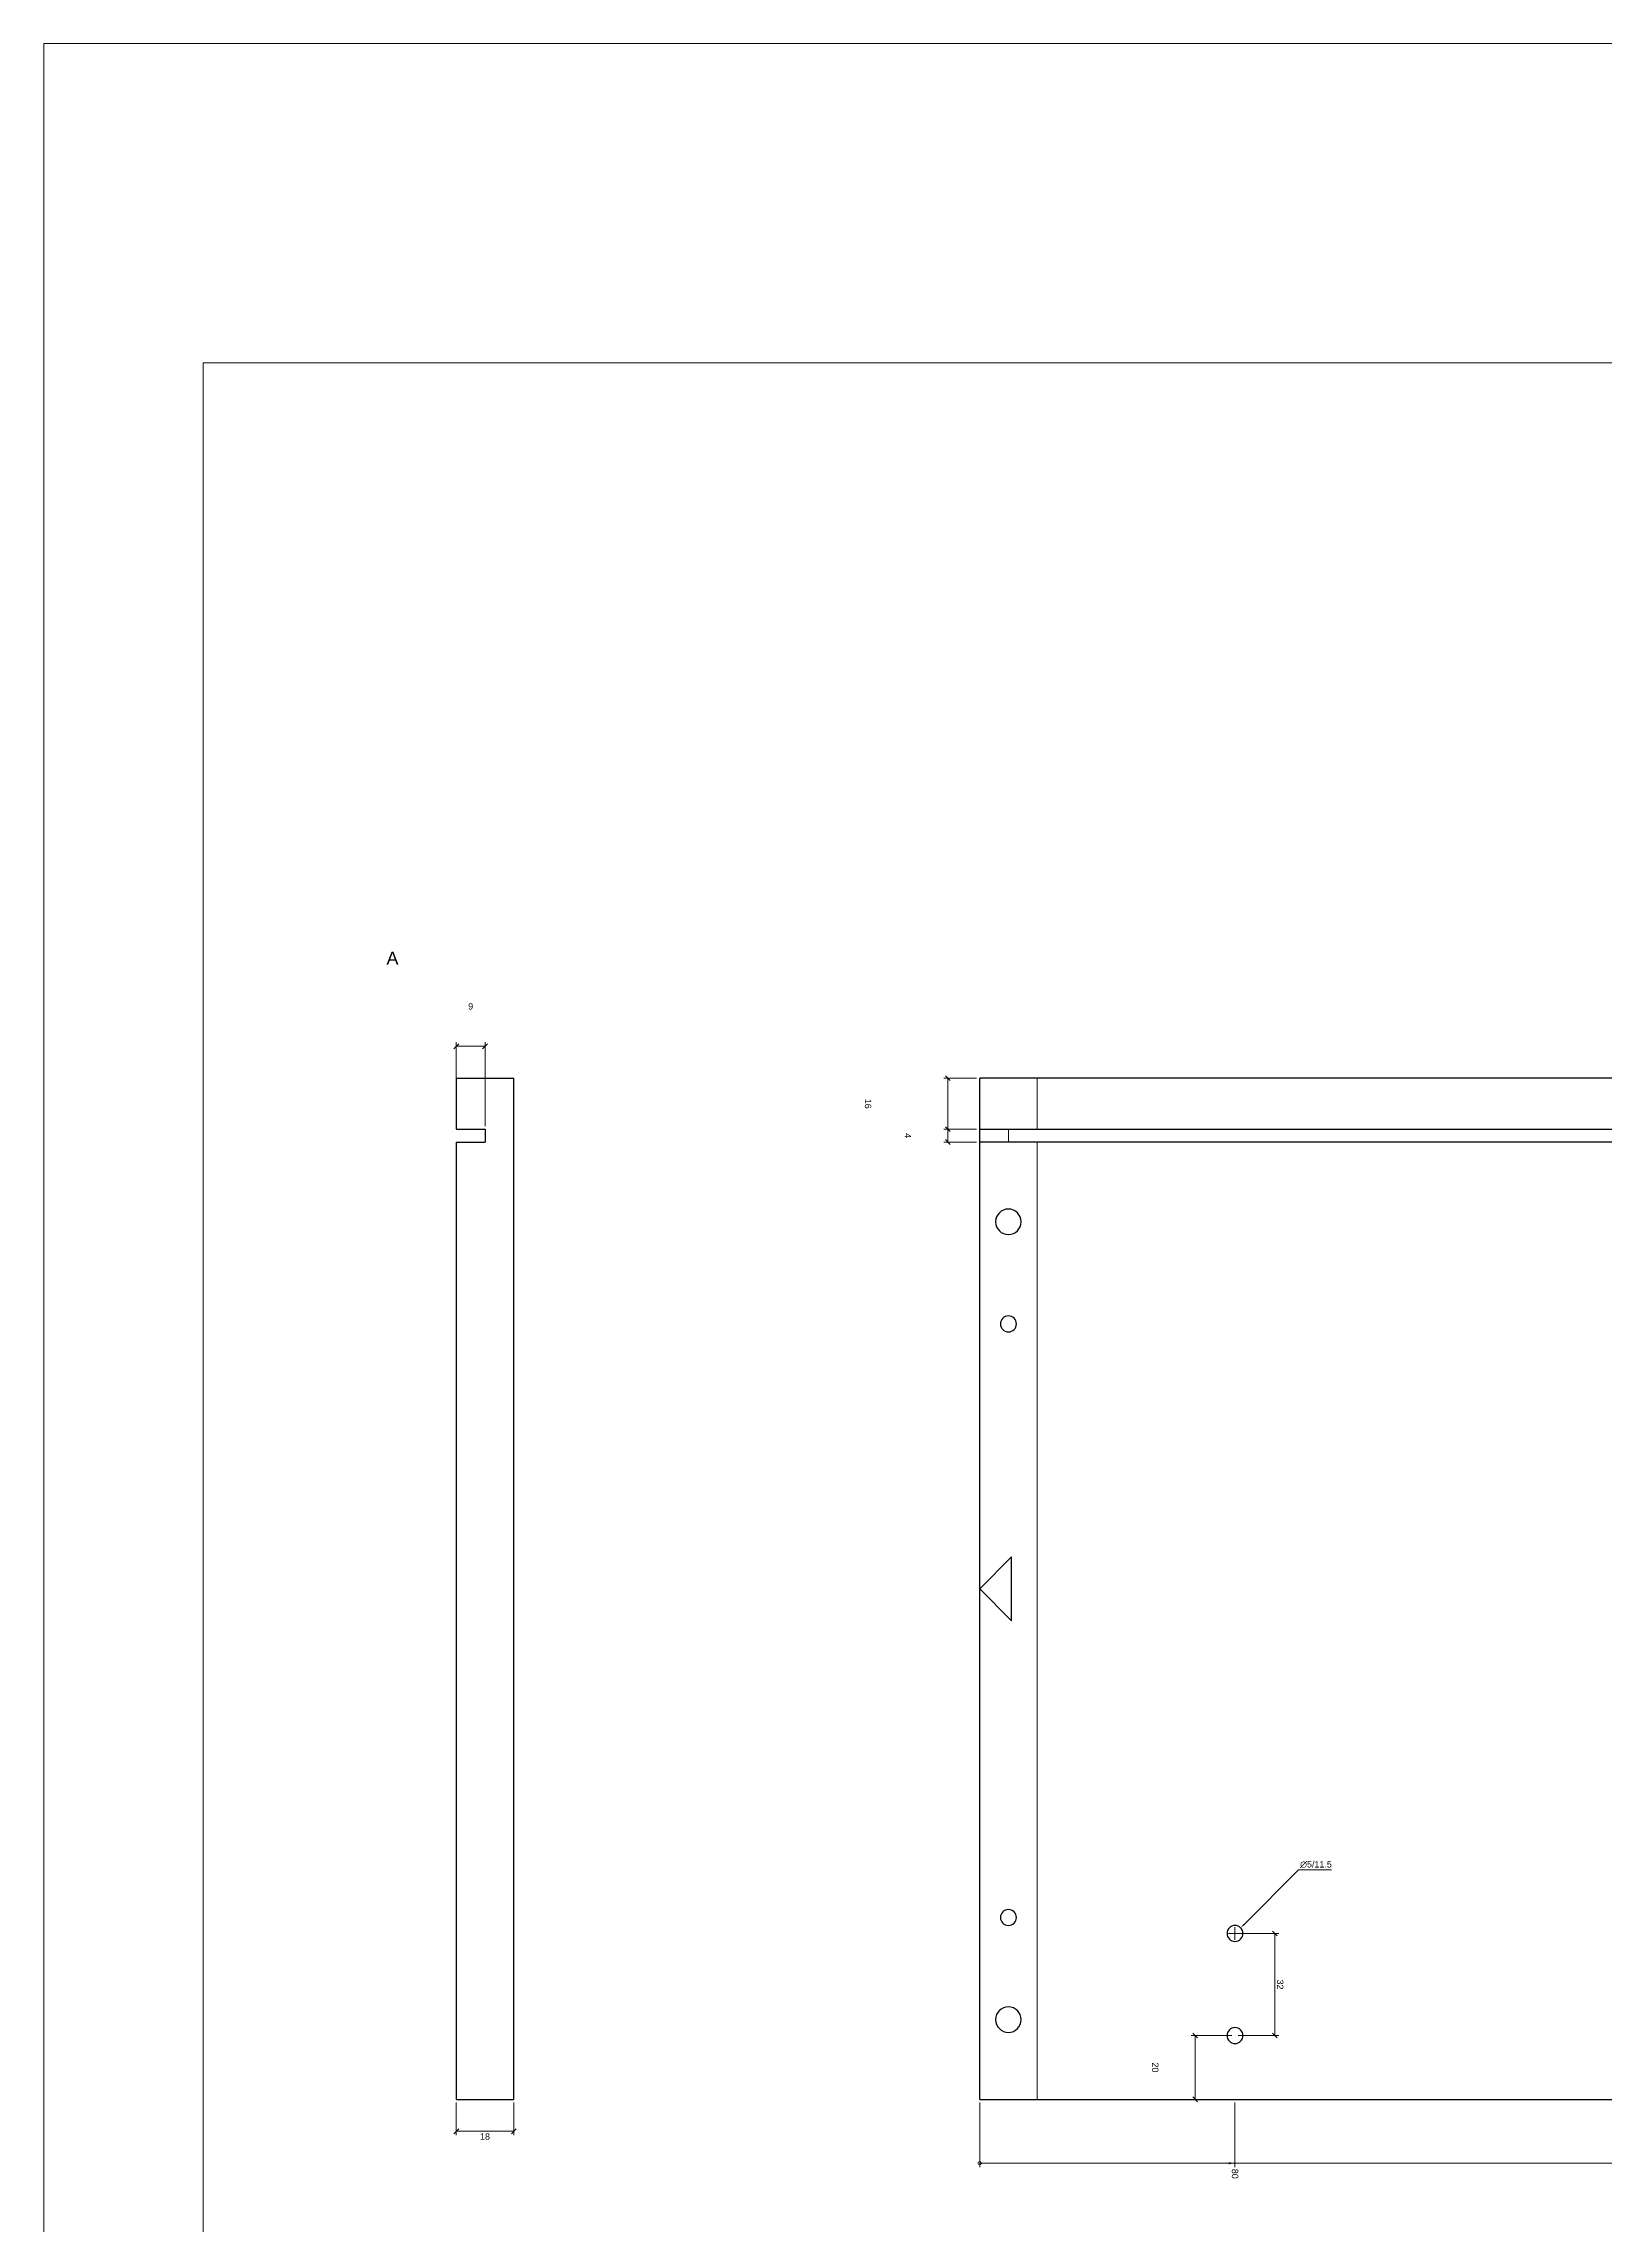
# Paper-space layout 'Right cabinet side' of a CAD drawing. Header units: millimetres. Extents: x -4 to 1481, y -4 to 1046.
# Drawn here: x -4 to 485, y 363 to 1046 of the extents above; entities that cross this region are included whole.
import ezdxf

# ---------------------------------------------------------------- set-up
doc = ezdxf.new("R2010")
doc.units = ezdxf.units.MM
doc.layers.get('0').update_dxf_attribs({"true_color": 0xc2c2ced6})
for name, color, linetype, true_color in [('New project_cabinet-001_Right cabinet side_Machining group1_View from above2', 1, 'Continuous', 0xc2ff0000), ('New project_cabinet-001_Right cabinet side_View from above', 1, 'Continuous', 0xc2ff0000), ('New project_cabinet-001_Right cabinet side_View from right', 1, 'Continuous', 0xc2ff0000)]:
    doc.layers.add(name, color=color, linetype=linetype, true_color=true_color)
doc.layers.add('TitleBlock', color=7, linetype='Continuous')
doc.styles.add('Blum_Dimension', font='arial.ttf', dxfattribs={"height": 2})
doc.styles.add('Blum_ViewInfo', font='arial.ttf', dxfattribs={"height": 4})
doc.dimstyles.new('Blum_Chain', dxfattribs={"dimtxt": 2, "dimasz": 2, "dimexe": 1.25, "dimexo": 1, "dimtad": 0, "dimjust": 4, "dimtih": 1, "dimtoh": 1, "dimtxsty": 'Blum_Dimension', "dimblk1": 'DOTSMALL', "dimsah": 1, "dimcen": 2, "dimadec": 0, "dimazin": 2, "dimtfac": 1, "dimtix": 1, "dimtmove": 0, "dimatfit": 3, "dimldrblk": 'OBLIQUE', "dimfxl": 1, "dimlwd": 5, "dimlwe": 5, "dimarcsym": 0})
doc.dimstyles.new('Blum_Default', dxfattribs={"dimtxt": 2, "dimasz": 1.5, "dimexe": 1.25, "dimexo": 1, "dimtad": 1, "dimtxsty": 'Blum_Dimension', "dimblk": 'OBLIQUE', "dimcen": 2, "dimadec": 0, "dimazin": 2, "dimtfac": 1, "dimtix": 1, "dimtmove": 0, "dimatfit": 3, "dimfxl": 1, "dimlwd": 5, "dimlwe": 5, "dimarcsym": 0})
doc.dimstyles.new('Blum_Default$4', dxfattribs={"dimtxt": 2, "dimasz": 1.5, "dimexe": 1.25, "dimexo": 1, "dimtad": 1, "dimtih": 1, "dimtoh": 1, "dimtxsty": 'Blum_Dimension', "dimblk1": 'OBLIQUE', "dimsah": 1, "dimcen": 2, "dimadec": 0, "dimazin": 2, "dimtfac": 1, "dimtofl": 0, "dimtmove": 0, "dimatfit": 3, "dimfxl": 1, "dimlwd": 5, "dimlwe": 5, "dimarcsym": 0})

# ---------------------------------------------------------------- blocks, each defined once
blk = doc.blocks.new('TitleBlock_Right cabinet side')
at = {"layer": 'TitleBlock', "lineweight": 0}
for points in [[(-0.79, -0.79, 0), (-0.79, 209.21, 0), (296.21, 209.21, 0), (296.21, -0.79, 0)], [(9.21, 9.21, 0), (9.21, 189.21, 0), (286.21, 189.21, 0), (286.21, 9.21, 0)]]:
    blk.add_polyline3d(points, close=True, dxfattribs=at)
blk = doc.blocks.new('_Oblique')
at = {"color": 0, "linetype": 'ByBlock', "lineweight": -2}
blk.add_line((-0.5, -0.5), (0.5, 0.5), dxfattribs=at)
blk = doc.blocks.new('*D292')
at = {"layer": 'Defpoints', "color": 0, "lineweight": 0}
for p in [(134.35, 731.83), (125.35, 705.83), (134.35, 705.83)]:
    blk.add_point(p, dxfattribs=at)
at = {"layer": 'New project_cabinet-001_Right cabinet side_View from right', "color": 0, "lineweight": 5}
for p, q in [((125.35, 706.83), (125.35, 733.08)), ((125.35, 731.83), (134.35, 731.83)), ((134.35, 706.83), (134.35, 733.08))]:
    blk.add_line(p, q, dxfattribs=at)
at = {"layer": 'New project_cabinet-001_Right cabinet side_View from right', "color": 0, "lineweight": 5, "xscale": 1.5, "yscale": 1.5, "zscale": 1.5, "rotation": 180}
blk.add_blockref('_Oblique', (125.35, 731.83), dxfattribs=at)
at = {"layer": 'New project_cabinet-001_Right cabinet side_View from right', "color": 0, "lineweight": 5, "xscale": 1.5, "yscale": 1.5, "zscale": 1.5}
blk.add_blockref('_Oblique', (134.35, 731.83), dxfattribs=at)
at = {"layer": 'New project_cabinet-001_Right cabinet side_View from right', "color": 0, "lineweight": 0, "insert": (129.85, 744.33), "char_height": 2, "attachment_point": 5, "style": 'Blum_Dimension'}
blk.add_mtext('9', dxfattribs=at)
blk = doc.blocks.new('*D295')
at = {"layer": 'Defpoints', "color": 0, "lineweight": 0}
for p in [(125.35, 401.83), (143.35, 401.83), (143.35, 391.83)]:
    blk.add_point(p, dxfattribs=at)
at = {"layer": 'New project_cabinet-001_Right cabinet side_View from right', "color": 0, "lineweight": 5}
for p, q in [((125.35, 400.83), (125.35, 390.58)), ((143.35, 400.83), (143.35, 390.58)), ((125.35, 391.83), (143.35, 391.83))]:
    blk.add_line(p, q, dxfattribs=at)
at = {"layer": 'New project_cabinet-001_Right cabinet side_View from right', "color": 0, "lineweight": 5, "xscale": 1.5, "yscale": 1.5, "zscale": 1.5, "rotation": 180}
blk.add_blockref('_Oblique', (125.35, 391.83), dxfattribs=at)
at = {"layer": 'New project_cabinet-001_Right cabinet side_View from right', "color": 0, "lineweight": 5, "xscale": 1.5, "yscale": 1.5, "zscale": 1.5}
blk.add_blockref('_Oblique', (143.35, 391.83), dxfattribs=at)
at = {"layer": 'New project_cabinet-001_Right cabinet side_View from right', "color": 0, "lineweight": 0, "insert": (134.35, 390.18), "char_height": 2, "attachment_point": 5, "style": 'Blum_Dimension'}
blk.add_mtext('18', dxfattribs=at)
blk = doc.blocks.new('Blum_Trinagle_Outline')
blk.add_lwpolyline([(0, 0), (2, 2), (-2, 2)], close=True)
blk = doc.blocks.new('_DotSmall')
at = {"color": 0, "linetype": 'ByBlock', "const_width": 0.5}
blk.add_lwpolyline([(-0.0625, 0, 1), (0.0625, 0, 1)], format="xyb", close=True, dxfattribs=at)
blk = doc.blocks.new('*D298')
at = {"layer": 'Defpoints', "color": 0, "lineweight": 0}
for p in [(289.35, 401.83), (369.35, 401.83), (369.35, 381.83)]:
    blk.add_point(p, dxfattribs=at)
at = {"layer": 'New project_cabinet-001_Right cabinet side_View from above', "color": 0, "lineweight": 5}
for p, q in [((289.35, 400.83), (289.35, 380.58)), ((369.35, 400.83), (369.35, 380.58)), ((289.35, 381.83), (367.35, 381.83))]:
    blk.add_line(p, q, dxfattribs=at)
at = {"layer": 'New project_cabinet-001_Right cabinet side_View from above', "color": 0, "lineweight": 0}
blk.add_solid([(367.35, 381.49), (367.35, 382.16), (369.35, 381.83)], dxfattribs=at)
at = {"layer": 'New project_cabinet-001_Right cabinet side_View from above', "color": 0, "lineweight": 5, "xscale": 2, "yscale": 2, "zscale": 2, "rotation": 180}
blk.add_blockref('_DotSmall', (289.35, 381.83), dxfattribs=at)
at = {"layer": 'New project_cabinet-001_Right cabinet side_View from above', "color": 0, "lineweight": 0, "insert": (369.35, 378.52), "char_height": 2, "attachment_point": 5, "rotation": 270, "style": 'Blum_Dimension'}
blk.add_mtext('80', dxfattribs=at)
blk = doc.blocks.new('*D301')
at = {"layer": 'Defpoints', "color": 0, "lineweight": 0}
for p in [(289.35, 401.83), (615.85, 401.83), (615.85, 381.83)]:
    blk.add_point(p, dxfattribs=at)
at = {"layer": 'New project_cabinet-001_Right cabinet side_View from above', "color": 0, "lineweight": 5}
for p, q in [((289.35, 400.83), (289.35, 380.58)), ((615.85, 400.83), (615.85, 380.58)), ((289.35, 381.83), (613.85, 381.83))]:
    blk.add_line(p, q, dxfattribs=at)
at = {"layer": 'New project_cabinet-001_Right cabinet side_View from above', "color": 0, "lineweight": 0}
blk.add_solid([(613.85, 381.49), (613.85, 382.16), (615.85, 381.83)], dxfattribs=at)
at = {"layer": 'New project_cabinet-001_Right cabinet side_View from above', "color": 0, "lineweight": 5, "xscale": 2, "yscale": 2, "zscale": 2, "rotation": 180}
blk.add_blockref('_DotSmall', (289.35, 381.83), dxfattribs=at)
at = {"layer": 'New project_cabinet-001_Right cabinet side_View from above', "color": 0, "lineweight": 0, "insert": (615.85, 376.57), "char_height": 2, "attachment_point": 5, "rotation": 270, "style": 'Blum_Dimension'}
blk.add_mtext('326,5', dxfattribs=at)
blk = doc.blocks.new('*D304')
at = {"layer": 'Defpoints', "color": 0, "lineweight": 0}
for p in [(289.35, 401.83), (928.85, 401.83), (928.85, 381.83)]:
    blk.add_point(p, dxfattribs=at)
at = {"layer": 'New project_cabinet-001_Right cabinet side_View from above', "color": 0, "lineweight": 5}
for p, q in [((289.35, 400.83), (289.35, 380.58)), ((928.85, 400.83), (928.85, 380.58)), ((289.35, 381.83), (926.85, 381.83))]:
    blk.add_line(p, q, dxfattribs=at)
at = {"layer": 'New project_cabinet-001_Right cabinet side_View from above', "color": 0, "lineweight": 0}
blk.add_solid([(926.85, 381.49), (926.85, 382.16), (928.85, 381.83)], dxfattribs=at)
at = {"layer": 'New project_cabinet-001_Right cabinet side_View from above', "color": 0, "lineweight": 5, "xscale": 2, "yscale": 2, "zscale": 2, "rotation": 180}
blk.add_blockref('_DotSmall', (289.35, 381.83), dxfattribs=at)
at = {"layer": 'New project_cabinet-001_Right cabinet side_View from above', "color": 0, "lineweight": 0, "insert": (928.85, 376.57), "char_height": 2, "attachment_point": 5, "rotation": 270, "style": 'Blum_Dimension'}
blk.add_mtext('639,5', dxfattribs=at)
blk = doc.blocks.new('*D307')
at = {"layer": 'Defpoints', "color": 0, "lineweight": 0}
for p in [(289.35, 401.83), (1201.35, 401.83), (1201.35, 381.83)]:
    blk.add_point(p, dxfattribs=at)
at = {"layer": 'New project_cabinet-001_Right cabinet side_View from above', "color": 0, "lineweight": 5}
for p, q in [((289.35, 400.83), (289.35, 380.58)), ((1201.35, 400.83), (1201.35, 380.58)), ((289.35, 381.83), (1199.35, 381.83))]:
    blk.add_line(p, q, dxfattribs=at)
at = {"layer": 'New project_cabinet-001_Right cabinet side_View from above', "color": 0, "lineweight": 0}
blk.add_solid([(1199.35, 381.49), (1199.35, 382.16), (1201.35, 381.83)], dxfattribs=at)
at = {"layer": 'New project_cabinet-001_Right cabinet side_View from above', "color": 0, "lineweight": 5, "xscale": 2, "yscale": 2, "zscale": 2, "rotation": 180}
blk.add_blockref('_DotSmall', (289.35, 381.83), dxfattribs=at)
at = {"layer": 'New project_cabinet-001_Right cabinet side_View from above', "color": 0, "lineweight": 0, "insert": (1201.35, 377.75), "char_height": 2, "attachment_point": 5, "rotation": 270, "style": 'Blum_Dimension'}
blk.add_mtext('912', dxfattribs=at)
blk = doc.blocks.new('*D310')
at = {"layer": 'Defpoints', "color": 0, "lineweight": 0}
for p in [(289.35, 401.83), (1289.35, 401.83), (1289.35, 381.83)]:
    blk.add_point(p, dxfattribs=at)
at = {"layer": 'New project_cabinet-001_Right cabinet side_View from above', "color": 0, "lineweight": 5}
for p, q in [((289.35, 400.83), (289.35, 380.58)), ((1289.35, 400.83), (1289.35, 380.58)), ((289.35, 381.83), (1287.35, 381.83))]:
    blk.add_line(p, q, dxfattribs=at)
at = {"layer": 'New project_cabinet-001_Right cabinet side_View from above', "color": 0, "lineweight": 0}
blk.add_solid([(1287.35, 381.49), (1287.35, 382.16), (1289.35, 381.83)], dxfattribs=at)
at = {"layer": 'New project_cabinet-001_Right cabinet side_View from above', "color": 0, "lineweight": 5, "xscale": 2, "yscale": 2, "zscale": 2, "rotation": 180}
blk.add_blockref('_DotSmall', (289.35, 381.83), dxfattribs=at)
at = {"layer": 'New project_cabinet-001_Right cabinet side_View from above', "color": 0, "lineweight": 0, "insert": (1289.35, 377.06), "char_height": 2, "attachment_point": 5, "rotation": 270, "style": 'Blum_Dimension'}
blk.add_mtext('1000', dxfattribs=at)
blk = doc.blocks.new('*D313')
at = {"layer": 'Defpoints', "color": 0, "lineweight": 0}
for p in [(279.35, 705.83), (289.35, 705.83), (289.35, 701.83)]:
    blk.add_point(p, dxfattribs=at)
at = {"layer": 'New project_cabinet-001_Right cabinet side_View from above', "color": 0, "lineweight": 5}
for p, q in [((288.35, 705.83), (278.1, 705.83)), ((279.35, 701.83), (279.35, 705.83)), ((288.35, 701.83), (278.1, 701.83))]:
    blk.add_line(p, q, dxfattribs=at)
at = {"layer": 'New project_cabinet-001_Right cabinet side_View from above', "color": 0, "lineweight": 5, "xscale": 1.5, "yscale": 1.5, "zscale": 1.5}
for p, rotation in [((279.35, 705.83), 90), ((279.35, 701.83), 270)]:
    blk.add_blockref('_Oblique', p, dxfattribs=dict(at, rotation=rotation))
at = {"layer": 'New project_cabinet-001_Right cabinet side_View from above', "color": 0, "lineweight": 0, "insert": (266.85, 703.83), "char_height": 2, "attachment_point": 5, "rotation": 270, "style": 'Blum_Dimension'}
blk.add_mtext('4', dxfattribs=at)
blk = doc.blocks.new('*D316')
at = {"layer": 'Defpoints', "color": 0, "lineweight": 0}
for p in [(279.35, 721.83), (289.35, 721.83), (289.35, 705.83)]:
    blk.add_point(p, dxfattribs=at)
at = {"layer": 'New project_cabinet-001_Right cabinet side_View from above', "color": 0, "lineweight": 5}
for p, q in [((288.35, 721.83), (278.1, 721.83)), ((279.35, 705.83), (279.35, 721.83)), ((288.35, 705.83), (278.1, 705.83))]:
    blk.add_line(p, q, dxfattribs=at)
at = {"layer": 'New project_cabinet-001_Right cabinet side_View from above', "color": 0, "lineweight": 5, "xscale": 1.5, "yscale": 1.5, "zscale": 1.5}
for p, rotation in [((279.35, 721.83), 90), ((279.35, 705.83), 270)]:
    blk.add_blockref('_Oblique', p, dxfattribs=dict(at, rotation=rotation))
at = {"layer": 'New project_cabinet-001_Right cabinet side_View from above', "color": 0, "lineweight": 0, "insert": (254.35, 713.83), "char_height": 2, "attachment_point": 5, "rotation": 270, "style": 'Blum_Dimension'}
blk.add_mtext('16', dxfattribs=at)
blk = doc.blocks.new('*D319')
at = {"layer": 'Defpoints', "color": 0, "lineweight": 0}
for p in [(356.85, 421.83), (369.35, 421.83), (369.35, 401.83)]:
    blk.add_point(p, dxfattribs=at)
at = {"layer": 'New project_cabinet-001_Right cabinet side_View from above', "color": 0, "lineweight": 5}
for p, q in [((368.35, 421.83), (355.6, 421.83)), ((356.85, 401.83), (356.85, 421.83)), ((368.35, 401.83), (355.6, 401.83))]:
    blk.add_line(p, q, dxfattribs=at)
at = {"layer": 'New project_cabinet-001_Right cabinet side_View from above', "color": 0, "lineweight": 5, "xscale": 1.5, "yscale": 1.5, "zscale": 1.5}
for p, rotation in [((356.85, 421.83), 90), ((356.85, 401.83), 270)]:
    blk.add_blockref('_Oblique', p, dxfattribs=dict(at, rotation=rotation))
at = {"layer": 'New project_cabinet-001_Right cabinet side_View from above', "color": 0, "lineweight": 0, "insert": (344.35, 411.83), "char_height": 2, "attachment_point": 5, "rotation": 270, "style": 'Blum_Dimension'}
blk.add_mtext('20', dxfattribs=at)
blk = doc.blocks.new('*D322')
at = {"layer": 'Defpoints', "color": 0, "lineweight": 0}
for p in [(369.35, 453.83), (381.85, 453.83), (369.35, 421.83)]:
    blk.add_point(p, dxfattribs=at)
at = {"layer": 'New project_cabinet-001_Right cabinet side_View from above', "color": 0, "lineweight": 5}
for p, q in [((370.35, 453.83), (383.1, 453.83)), ((381.85, 421.83), (381.85, 453.83)), ((370.35, 421.83), (383.1, 421.83))]:
    blk.add_line(p, q, dxfattribs=at)
at = {"layer": 'New project_cabinet-001_Right cabinet side_View from above', "color": 0, "lineweight": 5, "xscale": 1.5, "yscale": 1.5, "zscale": 1.5}
for p, rotation in [((381.85, 453.83), 90), ((381.85, 421.83), 270)]:
    blk.add_blockref('_Oblique', p, dxfattribs=dict(at, rotation=rotation))
at = {"layer": 'New project_cabinet-001_Right cabinet side_View from above', "color": 0, "lineweight": 0, "insert": (383.5, 437.83), "char_height": 2, "attachment_point": 5, "rotation": 270, "style": 'Blum_Dimension'}
blk.add_mtext('32', dxfattribs=at)
blk = doc.blocks.new('*D361')
at = {"layer": 'Defpoints', "color": 0, "lineweight": 0}
for p in [(367.58, 452.06), (371.12, 455.6)]:
    blk.add_point(p, dxfattribs=at)
at = {"layer": 'New project_cabinet-001_Right cabinet side_Machining group1_View from above2', "color": 0, "lineweight": 5}
for p, q in [((389.24, 473.72), (372.18, 456.66)), ((399.58, 473.72), (389.24, 473.72)), ((367.35, 453.83), (371.35, 453.83)), ((369.35, 451.83), (369.35, 455.83))]:
    blk.add_line(p, q, dxfattribs=at)
at = {"layer": 'New project_cabinet-001_Right cabinet side_Machining group1_View from above2', "color": 0, "lineweight": 0}
blk.add_solid([(372, 456.83), (372.35, 456.48), (371.12, 455.6)], dxfattribs=at)
at = {"layer": 'New project_cabinet-001_Right cabinet side_Machining group1_View from above2', "color": 0, "lineweight": 0, "insert": (394.72, 475.42), "char_height": 2, "attachment_point": 5, "style": 'Blum_Dimension'}
blk.add_mtext('∅5/11.5', dxfattribs=at)

psp = doc.layouts.new('Right cabinet side')

# ---------------------------------------------------------------- linework, layer by layer
at = {"linetype": 'Continuous', "lineweight": 30}
for p, q in [((125.35, 721.828), (125.35, 705.828)), ((125.35, 721.828), (143.35, 721.828)), ((143.35, 401.828), (143.35, 721.828)), ((289.35, 705.828), (289.35, 721.828)), ((1289.35, 721.828), (289.35, 721.828)), ((125.35, 705.828), (134.35, 705.828)), ((134.35, 705.828), (134.35, 701.828)), ((289.35, 705.828), (1289.35, 705.828)), ((289.35, 701.828), (289.35, 705.828)), ((125.35, 701.828), (134.35, 701.828)), ((125.35, 701.828), (125.35, 689.078)), ((1289.35, 701.828), (289.35, 701.828)), ((289.35, 401.828), (289.35, 701.828)), ((125.35, 689.078), (125.35, 686.578)), ((125.35, 686.578), (125.35, 680.828)), ((125.35, 680.828), (125.35, 672.828)), ((125.35, 672.828), (125.35, 667.328)), ((125.35, 667.328), (125.35, 662.328)), ((125.35, 662.328), (125.35, 657.078)), ((125.35, 657.078), (125.35, 654.578)), ((125.35, 654.578), (125.35, 647.328)), ((125.35, 647.328), (125.35, 642.328)), ((125.35, 642.328), (125.35, 461.328)), ((125.35, 461.328), (125.35, 456.328)), ((125.35, 456.328), (125.35, 451.328)), ((125.35, 451.328), (125.35, 441.328)), ((125.35, 441.328), (125.35, 436.328)), ((125.35, 436.328), (125.35, 430.828)), ((125.35, 430.828), (125.35, 424.328)), ((125.35, 424.328), (125.35, 422.828)), ((125.35, 422.828), (125.35, 419.328)), ((125.35, 419.328), (125.35, 401.828)), ((125.35, 401.828), (143.35, 401.828)), ((289.35, 401.828), (1289.35, 401.828))]:
    psp.add_line(p, q, dxfattribs=at)
at = {"linetype": 'Continuous', "lineweight": 5}
for p, q in [((307.35, 721.828), (289.35, 721.828)), ((289.35, 401.828), (289.35, 721.828)), ((307.35, 721.828), (307.35, 705.828)), ((298.35, 705.828), (298.35, 701.828)), ((307.35, 705.828), (298.35, 705.828)), ((307.35, 701.828), (298.35, 701.828)), ((307.35, 701.828), (307.35, 401.828)), ((307.35, 401.828), (289.35, 401.828))]:
    psp.add_line(p, q, dxfattribs=at)
at = {"linetype": 'Continuous', "lineweight": 30, "extrusion": (0, 0, -1)}
for centre, radius in [((-298.35, 676.828), 4), ((-298.35, 644.828), 2.5), ((-298.35, 458.828), 2.5), ((-369.35, 453.828), 2.5), ((-298.35, 426.828), 4), ((-369.35, 421.828), 2.5)]:
    psp.add_circle(centre, radius, dxfattribs=at)

# ---------------------------------------------------------------- block references
at = {"lineweight": 0, "xscale": 5, "yscale": 5, "zscale": 5}
psp.add_blockref('TitleBlock_Right cabinet side', (0, 0), dxfattribs=at)
at = {"layer": 'New project_cabinet-001_Right cabinet side_View from above', "lineweight": 0, "xscale": 5, "yscale": 5, "zscale": 5, "rotation": 270}
psp.add_blockref('Blum_Trinagle_Outline', (289.35, 561.828), dxfattribs=at)

# ---------------------------------------------------------------- texts
at = {"lineweight": 0, "insert": (103.475, 757.453), "char_height": 4, "attachment_point": 7, "style": 'Blum_ViewInfo'}
psp.add_mtext('A', dxfattribs=at)

# ---------------------------------------------------------------- dimensions: what is measured, and where the dimension line sits
at = {"layer": 'New project_cabinet-001_Right cabinet side_Machining group1_View from above2', "lineweight": 0}
dim = psp.add_diameter_dim_2p(p1=(367.582, 452.06), p2=(371.117, 455.595), dimstyle='Blum_Default$4', override={"dimscale": 0, "dimpost": '/11.5'}, dxfattribs=at)
dim.commit()
dim.dimension.update_dxf_attribs({"geometry": '*D361', "text_midpoint": (394.72, 473.715), "dimtype": 163})
at = {"layer": 'New project_cabinet-001_Right cabinet side_View from above', "lineweight": 0}
for base, p1, p2, picture, middle in [((279.35, 721.828), (289.35, 705.828), (289.35, 721.828), '*D316', (254.35, 713.828)), ((279.35, 705.828), (289.35, 701.828), (289.35, 705.828), '*D313', (266.85, 703.828)), ((356.85, 421.828), (369.35, 401.828), (369.35, 421.828), '*D319', (344.35, 411.828))]:
    dim = psp.add_linear_dim(base=base, p1=p1, p2=p2, angle=90, dimstyle='Blum_Default', override={"dimscale": 0, "dimtad": 4, "dimtmove": 2}, dxfattribs=at)
    dim.commit()
    dim.dimension.update_dxf_attribs({"geometry": picture, "text_midpoint": middle, "dimtype": 160})
dim = psp.add_linear_dim(base=(381.85, 453.828), p1=(369.35, 421.828), p2=(369.35, 453.828), angle=90, dimstyle='Blum_Default', override={"dimscale": 0}, dxfattribs=at)
dim.commit()
dim.dimension.update_dxf_attribs({"geometry": '*D322', "text_midpoint": (383.497, 437.828)})
for base, p2, picture, middle in [((369.35, 381.828), (369.35, 401.828), '*D298', (369.35, 378.522)), ((615.85, 381.828), (615.85, 401.828), '*D301', (615.85, 376.571)), ((928.85, 381.828), (928.85, 401.828), '*D304', (928.85, 376.565)), ((1201.35, 381.828), (1201.35, 401.828), '*D307', (1201.35, 377.753)), ((1289.35, 381.828), (1289.35, 401.828), '*D310', (1289.35, 377.064))]:
    dim = psp.add_linear_dim(base=base, p1=(289.35, 401.828), p2=p2, dimstyle='Blum_Chain', override={"dimscale": 0}, dxfattribs=at)
    dim.commit()
    dim.dimension.update_dxf_attribs({"geometry": picture, "text_midpoint": middle})
at = {"layer": 'New project_cabinet-001_Right cabinet side_View from right', "lineweight": 0}
dim = psp.add_linear_dim(base=(134.35, 731.828), p1=(125.35, 705.828), p2=(134.35, 705.828), dimstyle='Blum_Default', override={"dimscale": 0, "dimtmove": 2}, dxfattribs=at)
dim.commit()
dim.dimension.update_dxf_attribs({"geometry": '*D292', "text_midpoint": (129.85, 744.328), "dimtype": 160})
dim = psp.add_linear_dim(base=(143.35, 391.828), p1=(125.35, 401.828), p2=(143.35, 401.828), dimstyle='Blum_Default', override={"dimscale": 0, "dimtad": 4}, dxfattribs=at)
dim.commit()
dim.dimension.update_dxf_attribs({"geometry": '*D295', "text_midpoint": (134.35, 390.181)})

doc.saveas('drawing.dxf')
